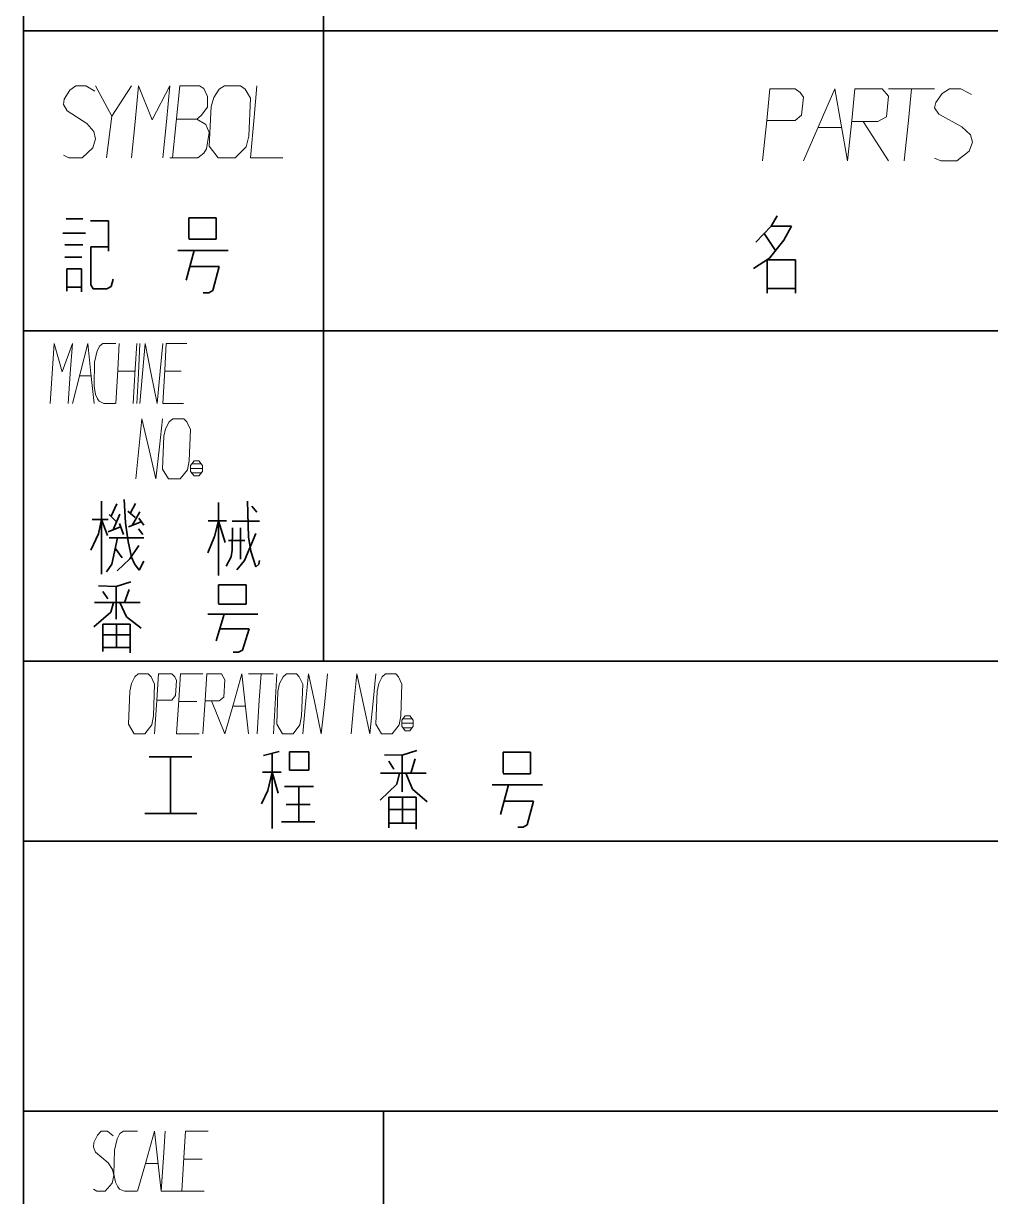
# Model space of a CAD drawing. Header units: millimetres. Extents: x 1333 to 104182, y -62926 to -5704.
# Drawn here: x 47763.51 to 47795.73, y -62780.4 to -62741.32 of the extents above; entities that cross this region are included whole.
import ezdxf

# ---------------------------------------------------------------- set-up
doc = ezdxf.new("R2010")
doc.units = ezdxf.units.MM
doc.header["$LTSCALE"] = 0.5
doc.layers.add('08', color=1, linetype='Continuous')

# ---------------------------------------------------------------- blocks, each defined once
blk = doc.blocks.new('D')
at = {"color": 7, "lineweight": 35, "ltscale": 0.25}
for p, q in [((54076.08, -14049.043), (54076.08, -14069.043)), ((54096.08, -14049.043), (54096.08, -14069.043))]:
    blk.add_line(p, q, dxfattribs=at)
at = {"color": 7, "lineweight": 35}
blk.add_line((54356.08, -14069.043), (54076.08, -14069.043), dxfattribs=at)
blk = doc.blocks.new('arwear')
at = {"layer": '08', "color": 3, "xscale": 0.5, "yscale": 0.5, "zscale": 0.5}
blk.add_blockref('D', (26347.04, -5592.506), dxfattribs=at)

msp = doc.modelspace()

# ---------------------------------------------------------------- linework, layer by layer
at = {"color": 7, "lineweight": 35}
for p, q in [((47903.514, -62741.561), (47763.514, -62741.561)), ((47903.514, -62741.561), (47763.514, -62741.561)), ((47903.514, -62741.561), (47763.514, -62741.561)), ((47903.514, -62751.561), (47763.514, -62751.561)), ((47763.514, -62751.561), (47763.514, -62876.705)), ((47903.514, -62751.561), (47763.514, -62751.561)), ((47903.514, -62751.561), (47763.514, -62751.561)), ((47903.514, -62751.561), (47763.514, -62751.561)), ((47888.514, -62762.561), (47763.514, -62762.561)), ((47763.514, -62768.561), (47803.514, -62768.561)), ((47888.514, -62777.561), (47763.514, -62777.561))]:
    msp.add_line(p, q, dxfattribs=at)
at = {"color": 7, "lineweight": 35, "ltscale": 0.25}
for p, q in [((47763.514, -62741.561), (47763.514, -62751.561)), ((47763.514, -62741.561), (47763.514, -62751.561)), ((47773.514, -62741.561), (47773.514, -62751.561)), ((47773.514, -62741.561), (47773.514, -62751.561))]:
    msp.add_line(p, q, dxfattribs=at)
at = {"color": 7, "lineweight": 35, "ltscale": 0.010047}
msp.add_line((47788.62, -62747.723), (47788.43, -62748.077), dxfattribs=at)
msp.add_line((47788.62, -62747.723), (47788.43, -62748.077), dxfattribs=at)
at = {"color": 7, "lineweight": 35, "ltscale": 0.014026}
msp.add_line((47764.932, -62747.833), (47765.493, -62747.833), dxfattribs=at)
msp.add_line((47764.932, -62747.833), (47765.493, -62747.833), dxfattribs=at)
at = {"color": 7, "lineweight": 35, "ltscale": 0.015002}
msp.add_line((47765.751, -62747.891), (47766.351, -62747.891), dxfattribs=at)
msp.add_line((47765.751, -62747.891), (47766.351, -62747.891), dxfattribs=at)
at = {"color": 7, "lineweight": 35, "ltscale": 0.025366}
msp.add_line((47766.351, -62747.891), (47766.351, -62748.906), dxfattribs=at)
msp.add_line((47766.351, -62747.891), (47766.351, -62748.906), dxfattribs=at)
at = {"color": 7, "lineweight": 35, "ltscale": 0.022888}
for p, q in [((47769.019, -62747.793), (47769.934, -62747.793)), ((47769.019, -62747.793), (47769.934, -62747.793)), ((47769.934, -62748.506), (47769.019, -62748.506)), ((47769.934, -62748.506), (47769.019, -62748.506)), ((47766.153, -62761.331), (47767.068, -62761.331)), ((47766.153, -62761.694), (47767.068, -62761.694)), ((47766.153, -62762.113), (47767.068, -62762.113))]:
    msp.add_line(p, q, dxfattribs=at)
at = {"color": 7, "lineweight": 35, "ltscale": 0.017297}
for p, q in [((47769.019, -62748.485), (47769.019, -62747.793)), ((47769.019, -62748.485), (47769.019, -62747.793)), ((47779.493, -62766.295), (47779.493, -62765.603))]:
    msp.add_line(p, q, dxfattribs=at)
at = {"color": 7, "lineweight": 35, "ltscale": 0.017825}
for p, q in [((47769.934, -62747.793), (47769.934, -62748.506)), ((47769.934, -62747.793), (47769.934, -62748.506)), ((47780.409, -62765.603), (47780.409, -62766.316))]:
    msp.add_line(p, q, dxfattribs=at)
at = {"color": 7, "lineweight": 35, "ltscale": 0.018417}
msp.add_line((47788.43, -62748.077), (47787.914, -62748.603), dxfattribs=at)
msp.add_line((47788.43, -62748.077), (47787.914, -62748.603), dxfattribs=at)
at = {"color": 7, "lineweight": 35, "ltscale": 0.016846}
msp.add_line((47788.43, -62748.077), (47789.104, -62748.077), dxfattribs=at)
msp.add_line((47788.43, -62748.077), (47789.104, -62748.077), dxfattribs=at)
at = {"color": 7, "lineweight": 35, "ltscale": 0.013334}
msp.add_line((47789.104, -62748.077), (47788.844, -62748.542), dxfattribs=at)
msp.add_line((47789.104, -62748.077), (47788.844, -62748.542), dxfattribs=at)
at = {"color": 7, "lineweight": 35, "ltscale": 0.018872}
msp.add_line((47764.828, -62748.311), (47765.583, -62748.311), dxfattribs=at)
msp.add_line((47764.828, -62748.311), (47765.583, -62748.311), dxfattribs=at)
at = {"color": 7, "lineweight": 35, "ltscale": 0.016928}
msp.add_line((47788.573, -62748.88), (47788.19, -62748.321), dxfattribs=at)
msp.add_line((47788.573, -62748.88), (47788.19, -62748.321), dxfattribs=at)
at = {"color": 7, "lineweight": 35, "ltscale": 0.014832}
for p, q in [((47764.893, -62748.699), (47765.487, -62748.699)), ((47764.893, -62748.699), (47765.487, -62748.699)), ((47766.015, -62758.326), (47765.764, -62758.863))]:
    msp.add_line(p, q, dxfattribs=at)
at = {"color": 7, "lineweight": 35, "ltscale": 0.031506}
msp.add_line((47765.757, -62748.764), (47765.757, -62750.024), dxfattribs=at)
msp.add_line((47765.757, -62748.764), (47765.757, -62750.024), dxfattribs=at)
at = {"color": 7, "lineweight": 35, "ltscale": 0.014844}
msp.add_line((47766.351, -62748.764), (47765.757, -62748.764), dxfattribs=at)
msp.add_line((47766.351, -62748.764), (47765.757, -62748.764), dxfattribs=at)
at = {"color": 7, "lineweight": 35, "ltscale": 0.041736}
for p, q in [((47768.659, -62748.88), (47770.329, -62748.88)), ((47768.659, -62748.88), (47770.329, -62748.88)), ((47769.655, -62761.002), (47771.324, -62761.002))]:
    msp.add_line(p, q, dxfattribs=at)
at = {"color": 7, "lineweight": 35, "ltscale": 0.025634}
for p, q in [((47769.202, -62748.88), (47768.936, -62749.871)), ((47769.202, -62748.88), (47768.936, -62749.871)), ((47779.677, -62766.69), (47779.411, -62767.68))]:
    msp.add_line(p, q, dxfattribs=at)
at = {"color": 7, "lineweight": 35, "ltscale": 0.018948}
msp.add_line((47788.844, -62748.542), (47788.369, -62749.134), dxfattribs=at)
msp.add_line((47788.844, -62748.542), (47788.369, -62749.134), dxfattribs=at)
at = {"color": 7, "lineweight": 35, "ltscale": 0.014185}
msp.add_line((47764.893, -62749.1), (47765.461, -62749.1), dxfattribs=at)
msp.add_line((47764.893, -62749.1), (47765.461, -62749.1), dxfattribs=at)
at = {"color": 7, "lineweight": 35, "ltscale": 0.015788}
msp.add_line((47788.369, -62749.134), (47787.84, -62749.478), dxfattribs=at)
msp.add_line((47788.369, -62749.134), (47787.84, -62749.478), dxfattribs=at)
at = {"color": 7, "lineweight": 35, "ltscale": 0.027603}
msp.add_line((47788.291, -62750.302), (47788.291, -62749.198), dxfattribs=at)
msp.add_line((47788.291, -62750.302), (47788.291, -62749.198), dxfattribs=at)
at = {"color": 7, "lineweight": 35, "ltscale": 0.023572}
for p, q in [((47788.291, -62749.198), (47789.234, -62749.198)), ((47788.291, -62749.198), (47789.234, -62749.198)), ((47788.291, -62750.149), (47789.234, -62750.149)), ((47788.291, -62750.149), (47789.234, -62750.149))]:
    msp.add_line(p, q, dxfattribs=at)
at = {"color": 7, "lineweight": 35, "ltscale": 0.027719}
msp.add_line((47789.234, -62749.198), (47789.234, -62750.307), dxfattribs=at)
msp.add_line((47789.234, -62749.198), (47789.234, -62750.307), dxfattribs=at)
at = {"color": 7, "lineweight": 35, "ltscale": 0.018579}
msp.add_line((47764.964, -62750.237), (47764.964, -62749.494), dxfattribs=at)
msp.add_line((47764.964, -62750.237), (47764.964, -62749.494), dxfattribs=at)
at = {"color": 7, "lineweight": 35, "ltscale": 0.012085}
for p, q in [((47764.964, -62749.494), (47765.448, -62749.494)), ((47764.964, -62749.494), (47765.448, -62749.494)), ((47764.964, -62750.108), (47765.448, -62750.108)), ((47764.964, -62750.108), (47765.448, -62750.108))]:
    msp.add_line(p, q, dxfattribs=at)
at = {"color": 7, "lineweight": 35, "ltscale": 0.019064}
msp.add_line((47765.448, -62749.494), (47765.448, -62750.257), dxfattribs=at)
msp.add_line((47765.448, -62749.494), (47765.448, -62750.257), dxfattribs=at)
at = {"color": 7, "lineweight": 35, "ltscale": 0.024365}
msp.add_line((47769.058, -62749.416), (47770.033, -62749.416), dxfattribs=at)
msp.add_line((47769.058, -62749.416), (47770.033, -62749.416), dxfattribs=at)
at = {"color": 7, "lineweight": 35, "ltscale": 0.020594}
for p, q in [((47770.033, -62749.416), (47769.82, -62750.212)), ((47770.033, -62749.416), (47769.82, -62750.212)), ((47780.508, -62767.226), (47780.295, -62768.021))]:
    msp.add_line(p, q, dxfattribs=at)
at = {"color": 7, "lineweight": 35, "ltscale": 0.004025}
msp.add_line((47765.757, -62750.024), (47765.838, -62750.164), dxfattribs=at)
msp.add_line((47765.757, -62750.024), (47765.838, -62750.164), dxfattribs=at)
at = {"color": 7, "lineweight": 35, "ltscale": 0.006183}
msp.add_line((47766.434, -62750.082), (47766.498, -62749.843), dxfattribs=at)
msp.add_line((47766.434, -62750.082), (47766.498, -62749.843), dxfattribs=at)
at = {"color": 7, "lineweight": 35, "ltscale": 0.011377}
msp.add_line((47765.838, -62750.164), (47766.293, -62750.164), dxfattribs=at)
msp.add_line((47765.838, -62750.164), (47766.293, -62750.164), dxfattribs=at)
at = {"color": 7, "lineweight": 35, "ltscale": 0.004087}
msp.add_line((47766.293, -62750.164), (47766.434, -62750.082), dxfattribs=at)
msp.add_line((47766.293, -62750.164), (47766.434, -62750.082), dxfattribs=at)
at = {"color": 7, "lineweight": 35, "ltscale": 0.004529}
for p, q in [((47769.686, -62750.289), (47769.505, -62750.289)), ((47769.686, -62750.289), (47769.505, -62750.289)), ((47770.681, -62762.269), (47770.5, -62762.269)), ((47780.161, -62768.099), (47779.98, -62768.099))]:
    msp.add_line(p, q, dxfattribs=at)
at = {"color": 7, "lineweight": 35, "ltscale": 0.003862}
for p, q in [((47769.82, -62750.212), (47769.686, -62750.289)), ((47769.82, -62750.212), (47769.686, -62750.289)), ((47780.295, -62768.021), (47780.161, -62768.099))]:
    msp.add_line(p, q, dxfattribs=at)
at = {"color": 7, "lineweight": 35, "ltscale": 0.275}
msp.add_line((47773.514, -62762.561), (47773.514, -62751.561), dxfattribs=at)
at = {"color": 7, "lineweight": 35, "ltscale": 0.060724}
msp.add_line((47766.116, -62757.238), (47766.116, -62759.667), dxfattribs=at)
at = {"color": 7, "lineweight": 35, "ltscale": 0.011365}
msp.add_line((47766.629, -62757.326), (47766.437, -62757.738), dxfattribs=at)
at = {"color": 7, "lineweight": 35, "ltscale": 0.019506}
msp.add_line((47766.871, -62757.182), (47766.917, -62757.961), dxfattribs=at)
at = {"color": 7, "lineweight": 35, "ltscale": 0.008806}
msp.add_line((47767.246, -62757.309), (47767.077, -62757.619), dxfattribs=at)
at = {"color": 7, "lineweight": 35, "ltscale": 0.060892}
msp.add_line((47770.01, -62757.278), (47770.01, -62759.714), dxfattribs=at)
at = {"color": 7, "lineweight": 35, "ltscale": 0.029794}
msp.add_line((47770.974, -62757.233), (47771.015, -62758.424), dxfattribs=at)
at = {"color": 7, "lineweight": 35, "ltscale": 0.006582}
msp.add_line((47771.125, -62757.401), (47771.294, -62757.603), dxfattribs=at)
at = {"color": 7, "lineweight": 35, "ltscale": 0.013098}
msp.add_line((47765.807, -62757.847), (47766.331, -62757.847), dxfattribs=at)
at = {"color": 7, "lineweight": 35, "ltscale": 0.012242}
msp.add_line((47766.116, -62757.847), (47766.015, -62758.326), dxfattribs=at)
at = {"color": 7, "lineweight": 35, "ltscale": 0.014135}
msp.add_line((47766.116, -62757.847), (47766.31, -62758.378), dxfattribs=at)
at = {"color": 7, "lineweight": 35, "ltscale": 0.008654}
msp.add_line((47766.373, -62757.676), (47766.616, -62757.923), dxfattribs=at)
at = {"color": 7, "lineweight": 35, "ltscale": 0.014615}
msp.add_line((47766.721, -62757.672), (47766.496, -62758.212), dxfattribs=at)
at = {"color": 7, "lineweight": 35, "ltscale": 0.008235}
msp.add_line((47766.99, -62757.565), (47767.237, -62757.783), dxfattribs=at)
at = {"color": 7, "lineweight": 35, "ltscale": 0.013193}
msp.add_line((47767.392, -62757.586), (47767.136, -62758.047), dxfattribs=at)
at = {"color": 7, "lineweight": 35, "ltscale": 0.007169}
msp.add_line((47767.36, -62757.8), (47767.525, -62758.035), dxfattribs=at)
at = {"color": 7, "lineweight": 35, "ltscale": 0.01554}
msp.add_line((47769.663, -62757.888), (47770.284, -62757.888), dxfattribs=at)
at = {"color": 7, "lineweight": 35, "ltscale": 0.013495}
msp.add_line((47770.01, -62757.888), (47769.878, -62758.411), dxfattribs=at)
at = {"color": 7, "lineweight": 35, "ltscale": 0.018979}
msp.add_line((47770.01, -62757.888), (47770.234, -62758.613), dxfattribs=at)
at = {"color": 7, "lineweight": 35, "ltscale": 0.011112}
msp.add_line((47766.332, -62758.261), (47766.743, -62758.092), dxfattribs=at)
at = {"color": 7, "lineweight": 35, "ltscale": 0.009807}
msp.add_line((47766.716, -62757.977), (47766.844, -62758.348), dxfattribs=at)
at = {"color": 7, "lineweight": 35, "ltscale": 0.015709}
msp.add_line((47766.917, -62757.961), (47767.004, -62758.583), dxfattribs=at)
at = {"color": 7, "lineweight": 35, "ltscale": 0.011429}
msp.add_line((47767.013, -62758.092), (47767.438, -62757.923), dxfattribs=at)
at = {"color": 7, "lineweight": 35, "ltscale": 0.005982}
msp.add_line((47767.347, -62758.158), (47767.493, -62758.348), dxfattribs=at)
at = {"color": 7, "lineweight": 35, "ltscale": 0.022961}
msp.add_line((47770.463, -62757.904), (47771.381, -62757.904), dxfattribs=at)
at = {"color": 7, "lineweight": 35, "ltscale": 0.018443}
msp.add_line((47770.476, -62758.127), (47770.467, -62758.865), dxfattribs=at)
at = {"color": 7, "lineweight": 35, "ltscale": 0.026068}
msp.add_line((47770.742, -62758.123), (47770.742, -62759.165), dxfattribs=at)
at = {"color": 7, "lineweight": 35, "ltscale": 0.028906}
msp.add_line((47766.368, -62758.455), (47767.525, -62758.455), dxfattribs=at)
at = {"color": 7, "lineweight": 35, "ltscale": 0.022542}
msp.add_line((47766.643, -62758.455), (47766.455, -62759.337), dxfattribs=at)
at = {"color": 7, "lineweight": 35, "ltscale": 0.013168}
msp.add_line((47767.004, -62758.583), (47767.114, -62759.098), dxfattribs=at)
at = {"color": 7, "lineweight": 35, "ltscale": 0.014807}
msp.add_line((47769.878, -62758.411), (47769.654, -62758.959), dxfattribs=at)
at = {"color": 7, "lineweight": 35, "ltscale": 0.013708}
msp.add_line((47770.344, -62758.547), (47770.892, -62758.547), dxfattribs=at)
at = {"color": 7, "lineweight": 35, "ltscale": 0.024334}
msp.add_line((47771.258, -62758.312), (47770.883, -62759.211), dxfattribs=at)
at = {"color": 7, "lineweight": 35, "ltscale": 0.012072}
msp.add_line((47771.015, -62758.424), (47771.084, -62758.902), dxfattribs=at)
at = {"color": 7, "lineweight": 35, "ltscale": 0.009936}
msp.add_line((47766.57, -62758.801), (47766.803, -62759.123), dxfattribs=at)
at = {"color": 7, "lineweight": 35, "ltscale": 0.013505}
msp.add_line((47767.36, -62758.711), (47767.054, -62759.156), dxfattribs=at)
at = {"color": 7, "lineweight": 35, "ltscale": 0.005843}
msp.add_line((47770.467, -62758.865), (47770.43, -62759.095), dxfattribs=at)
at = {"color": 7, "lineweight": 35, "ltscale": 0.013786}
msp.add_line((47771.084, -62758.902), (47771.258, -62759.425), dxfattribs=at)
at = {"color": 7, "lineweight": 35, "ltscale": 0.007633}
msp.add_line((47766.455, -62759.337), (47766.282, -62759.588), dxfattribs=at)
at = {"color": 7, "lineweight": 35, "ltscale": 0.014353}
msp.add_line((47767.054, -62759.156), (47766.638, -62759.551), dxfattribs=at)
at = {"color": 7, "lineweight": 35, "ltscale": 0.006149}
msp.add_line((47767.114, -62759.098), (47767.209, -62759.325), dxfattribs=at)
at = {"color": 7, "lineweight": 35, "ltscale": 0.00645}
msp.add_line((47767.209, -62759.325), (47767.365, -62759.531), dxfattribs=at)
at = {"color": 7, "lineweight": 35, "ltscale": 0.008462}
msp.add_line((47767.365, -62759.531), (47767.52, -62759.23), dxfattribs=at)
at = {"color": 7, "lineweight": 35, "ltscale": 0.008715}
msp.add_line((47770.43, -62759.095), (47770.262, -62759.4), dxfattribs=at)
at = {"color": 7, "lineweight": 35, "ltscale": 0.010031}
msp.add_line((47770.883, -62759.211), (47770.627, -62759.52), dxfattribs=at)
at = {"color": 7, "lineweight": 35, "ltscale": 0.003454}
msp.add_line((47771.258, -62759.425), (47771.358, -62759.33), dxfattribs=at)
at = {"color": 7, "lineweight": 35, "ltscale": 0.003042}
msp.add_line((47771.358, -62759.33), (47771.381, -62759.211), dxfattribs=at)
at = {"color": 7, "lineweight": 35, "ltscale": 0.014798}
msp.add_line((47766.603, -62760.073), (47766.012, -62760.061), dxfattribs=at)
at = {"color": 7, "lineweight": 35, "ltscale": 0.012683}
msp.add_line((47767.089, -62759.927), (47766.603, -62760.073), dxfattribs=at)
at = {"color": 7, "lineweight": 35, "ltscale": 0.027322}
msp.add_line((47766.603, -62760.073), (47766.603, -62761.166), dxfattribs=at)
at = {"color": 7, "lineweight": 35, "ltscale": 0.011416}
msp.add_line((47767.033, -62760.181), (47766.885, -62760.613), dxfattribs=at)
at = {"color": 7, "lineweight": 35, "ltscale": 0.015567}
msp.add_line((47770.014, -62760.646), (47770.014, -62760.023), dxfattribs=at)
at = {"color": 7, "lineweight": 35, "ltscale": 0.0229}
for p, q in [((47770.014, -62760.023), (47770.93, -62760.023)), ((47770.93, -62760.665), (47770.014, -62760.665)), ((47779.493, -62765.603), (47780.409, -62765.603)), ((47780.409, -62766.316), (47779.493, -62766.316)), ((47775.682, -62767.101), (47776.598, -62767.101)), ((47775.682, -62767.503), (47776.598, -62767.503)), ((47775.682, -62767.969), (47776.598, -62767.969))]:
    msp.add_line(p, q, dxfattribs=at)
at = {"color": 7, "lineweight": 35, "ltscale": 0.016043}
msp.add_line((47770.93, -62760.023), (47770.93, -62760.665), dxfattribs=at)
at = {"color": 7, "lineweight": 35, "ltscale": 0.03822}
msp.add_line((47765.878, -62760.613), (47767.407, -62760.613), dxfattribs=at)
at = {"color": 7, "lineweight": 35, "ltscale": 0.007403}
msp.add_line((47766.159, -62760.245), (47766.322, -62760.493), dxfattribs=at)
at = {"color": 7, "lineweight": 35, "ltscale": 0.008421}
msp.add_line((47766.512, -62760.613), (47766.42, -62760.938), dxfattribs=at)
at = {"color": 7, "lineweight": 35, "ltscale": 0.012965}
msp.add_line((47766.723, -62760.613), (47766.942, -62761.084), dxfattribs=at)
at = {"color": 7, "lineweight": 35, "ltscale": 0.018423}
msp.add_line((47766.42, -62760.938), (47765.864, -62761.42), dxfattribs=at)
at = {"color": 7, "lineweight": 35, "ltscale": 0.023249}
msp.add_line((47770.197, -62761.002), (47769.932, -62761.893), dxfattribs=at)
at = {"color": 7, "lineweight": 35, "ltscale": 0.022873}
msp.add_line((47766.153, -62762.246), (47766.153, -62761.331), dxfattribs=at)
at = {"color": 7, "lineweight": 35, "ltscale": 0.019537}
msp.add_line((47766.611, -62761.331), (47766.611, -62762.113), dxfattribs=at)
at = {"color": 7, "lineweight": 35, "ltscale": 0.015574}
msp.add_line((47766.942, -62761.084), (47767.434, -62761.465), dxfattribs=at)
at = {"color": 7, "lineweight": 35, "ltscale": 0.023828}
msp.add_line((47767.068, -62761.331), (47767.068, -62762.285), dxfattribs=at)
at = {"color": 7, "lineweight": 35, "ltscale": 0.024377}
for p, q in [((47770.054, -62761.484), (47771.029, -62761.484)), ((47772.207, -62766.743), (47773.182, -62766.743)), ((47779.533, -62767.226), (47780.508, -62767.226))]:
    msp.add_line(p, q, dxfattribs=at)
at = {"color": 7, "lineweight": 35, "ltscale": 0.01868}
msp.add_line((47771.029, -62761.484), (47770.815, -62762.2), dxfattribs=at)
at = {"color": 7, "lineweight": 35, "ltscale": 0.00377}
msp.add_line((47770.815, -62762.2), (47770.681, -62762.269), dxfattribs=at)
at = {"color": 7, "lineweight": 35, "ltscale": 0.013541}
msp.add_line((47772.037, -62765.577), (47771.514, -62765.714), dxfattribs=at)
at = {"color": 7, "lineweight": 35, "ltscale": 0.062445}
msp.add_line((47771.804, -62765.638), (47771.804, -62768.136), dxfattribs=at)
at = {"color": 7, "lineweight": 35, "ltscale": 0.015881}
for p, q in [((47772.382, -62765.586), (47773.017, -62765.586)), ((47773.017, -62766.202), (47772.382, -62766.202))]:
    msp.add_line(p, q, dxfattribs=at)
at = {"color": 7, "lineweight": 35, "ltscale": 0.015408}
for p, q in [((47772.382, -62766.202), (47772.382, -62765.586)), ((47773.017, -62765.586), (47773.017, -62766.202))]:
    msp.add_line(p, q, dxfattribs=at)
at = {"color": 7, "lineweight": 35, "ltscale": 0.014799}
msp.add_line((47776.133, -62765.703), (47775.541, -62765.689), dxfattribs=at)
at = {"color": 7, "lineweight": 35, "ltscale": 0.012807}
msp.add_line((47776.619, -62765.541), (47776.133, -62765.703), dxfattribs=at)
at = {"color": 7, "lineweight": 35, "ltscale": 0.030356}
msp.add_line((47776.133, -62765.703), (47776.133, -62766.917), dxfattribs=at)
at = {"color": 7, "lineweight": 35, "ltscale": 0.035352}
msp.add_line((47767.707, -62765.753), (47769.121, -62765.753), dxfattribs=at)
at = {"color": 7, "lineweight": 35, "ltscale": 0.047241}
msp.add_line((47768.418, -62765.753), (47768.418, -62767.643), dxfattribs=at)
at = {"color": 7, "lineweight": 35, "ltscale": 0.007986}
msp.add_line((47775.689, -62765.894), (47775.851, -62766.169), dxfattribs=at)
at = {"color": 7, "lineweight": 35, "ltscale": 0.012557}
msp.add_line((47776.563, -62765.823), (47776.415, -62766.303), dxfattribs=at)
at = {"color": 7, "lineweight": 35, "ltscale": 0.015503}
msp.add_line((47771.482, -62766.262), (47772.102, -62766.262), dxfattribs=at)
at = {"color": 7, "lineweight": 35, "ltscale": 0.015863}
msp.add_line((47771.804, -62766.262), (47771.652, -62766.878), dxfattribs=at)
at = {"color": 7, "lineweight": 35, "ltscale": 0.01831}
msp.add_line((47771.804, -62766.262), (47771.997, -62766.969), dxfattribs=at)
at = {"color": 7, "lineweight": 35, "ltscale": 0.038208}
msp.add_line((47775.408, -62766.303), (47776.936, -62766.303), dxfattribs=at)
at = {"color": 7, "lineweight": 35, "ltscale": 0.009288}
msp.add_line((47776.041, -62766.303), (47775.95, -62766.663), dxfattribs=at)
at = {"color": 7, "lineweight": 35, "ltscale": 0.014155}
msp.add_line((47776.253, -62766.303), (47776.471, -62766.826), dxfattribs=at)
at = {"color": 7, "lineweight": 35, "ltscale": 0.012209}
msp.add_line((47771.652, -62766.878), (47771.442, -62767.319), dxfattribs=at)
at = {"color": 7, "lineweight": 35, "ltscale": 0.029434}
msp.add_line((47772.687, -62766.743), (47772.687, -62767.921), dxfattribs=at)
at = {"color": 7, "lineweight": 35, "ltscale": 0.019327}
msp.add_line((47775.95, -62766.663), (47775.393, -62767.2), dxfattribs=at)
at = {"color": 7, "lineweight": 35, "ltscale": 0.016253}
msp.add_line((47776.471, -62766.826), (47776.964, -62767.249), dxfattribs=at)
at = {"color": 7, "lineweight": 35, "ltscale": 0.041748}
msp.add_line((47779.134, -62766.69), (47780.804, -62766.69), dxfattribs=at)
at = {"color": 7, "lineweight": 35, "ltscale": 0.025415}
msp.add_line((47775.682, -62768.118), (47775.682, -62767.101), dxfattribs=at)
at = {"color": 7, "lineweight": 35, "ltscale": 0.021707}
msp.add_line((47776.14, -62767.101), (47776.14, -62767.969), dxfattribs=at)
at = {"color": 7, "lineweight": 35, "ltscale": 0.026474}
msp.add_line((47776.598, -62767.101), (47776.598, -62768.16), dxfattribs=at)
at = {"color": 7, "lineweight": 35, "ltscale": 0.043286}
msp.add_line((47767.561, -62767.643), (47769.292, -62767.643), dxfattribs=at)
at = {"color": 7, "lineweight": 35, "ltscale": 0.019995}
msp.add_line((47772.262, -62767.339), (47773.062, -62767.339), dxfattribs=at)
at = {"color": 7, "lineweight": 35, "ltscale": 0.027747}
msp.add_line((47772.112, -62767.921), (47773.222, -62767.921), dxfattribs=at)
at = {"color": 7, "lineweight": 35, "ltscale": 0.15}
msp.add_line((47775.514, -62777.561), (47775.514, -62783.561), dxfattribs=at)
at = {"color": 7, "lineweight": 13}
for points in [[(47764.845, -62745.702), (47765.024, -62745.792), (47765.472, -62745.792), (47765.829, -62745.462), (47765.919, -62745.162), (47765.859, -62744.922), (47765.621, -62744.652), (47764.965, -62744.232), (47764.845, -62744.022), (47764.875, -62743.842), (47765.054, -62743.542), (47765.263, -62743.392), (47765.591, -62743.392), (47765.889, -62743.572)], [(47764.845, -62745.702), (47765.024, -62745.792), (47765.472, -62745.792), (47765.829, -62745.462), (47765.919, -62745.162), (47765.859, -62744.922), (47765.621, -62744.652), (47764.965, -62744.232), (47764.845, -62744.022), (47764.875, -62743.842), (47765.054, -62743.542), (47765.263, -62743.392), (47765.591, -62743.392), (47765.889, -62743.572)], [(47765.919, -62743.392), (47766.456, -62744.412), (47766.277, -62745.792)], [(47765.919, -62743.392), (47766.456, -62744.412), (47766.277, -62745.792)], [(47766.456, -62744.412), (47767.112, -62743.392)], [(47766.456, -62744.412), (47767.112, -62743.392)], [(47767.112, -62745.792), (47767.231, -62744.592), (47767.35, -62743.392), (47767.798, -62744.532), (47768.394, -62743.392), (47768.275, -62744.592), (47768.155, -62745.792)], [(47767.112, -62745.792), (47767.231, -62744.592), (47767.35, -62743.392), (47767.798, -62744.532), (47768.394, -62743.392), (47768.275, -62744.592), (47768.155, -62745.792)], [(47768.394, -62745.792), (47769.318, -62745.792), (47769.527, -62745.642), (47769.617, -62745.492), (47769.706, -62744.952), (47769.587, -62744.682), (47769.289, -62744.502), (47769.438, -62744.382), (47769.646, -62744.112), (47769.646, -62743.752), (47769.527, -62743.482), (47769.378, -62743.392), (47768.722, -62743.392), (47768.603, -62744.592), (47768.483, -62745.792)], [(47768.394, -62745.792), (47769.318, -62745.792), (47769.527, -62745.642), (47769.617, -62745.492), (47769.706, -62744.952), (47769.587, -62744.682), (47769.289, -62744.502), (47769.438, -62744.382), (47769.646, -62744.112), (47769.646, -62743.752), (47769.527, -62743.482), (47769.378, -62743.392), (47768.722, -62743.392), (47768.603, -62744.592), (47768.483, -62745.792)], [(47772.151, -62745.792), (47771.078, -62745.792), (47771.197, -62744.442), (47771.286, -62743.392)], [(47772.151, -62745.792), (47771.078, -62745.792), (47771.197, -62744.442), (47771.286, -62743.392)], [(47788.135, -62745.9), (47788.275, -62744.55), (47788.38, -62743.5), (47789.22, -62743.5), (47789.395, -62743.62), (47789.5, -62743.77), (47789.43, -62744.37), (47789.22, -62744.55), (47788.275, -62744.55)], [(47788.135, -62745.9), (47788.275, -62744.55), (47788.38, -62743.5), (47789.22, -62743.5), (47789.395, -62743.62), (47789.5, -62743.77), (47789.43, -62744.37), (47789.22, -62744.55), (47788.275, -62744.55)], [(47789.5, -62745.9), (47790.024, -62744.7), (47790.549, -62743.5), (47790.759, -62744.7), (47790.969, -62745.9)], [(47789.5, -62745.9), (47790.024, -62744.7), (47790.549, -62743.5), (47790.759, -62744.7), (47790.969, -62745.9)], [(47790.969, -62745.9), (47791.109, -62744.55), (47791.214, -62743.5), (47792.123, -62743.5), (47792.333, -62743.74), (47792.263, -62744.43), (47791.983, -62744.58), (47791.109, -62744.58)], [(47790.969, -62745.9), (47791.109, -62744.55), (47791.214, -62743.5), (47792.123, -62743.5), (47792.333, -62743.74), (47792.263, -62744.43), (47791.983, -62744.58), (47791.109, -62744.58)], [(47792.333, -62743.5), (47793.872, -62743.5)], [(47792.333, -62743.5), (47793.872, -62743.5)], [(47792.858, -62745.9), (47792.998, -62744.55), (47793.102, -62743.5)], [(47792.858, -62745.9), (47792.998, -62744.55), (47793.102, -62743.5)], [(47793.872, -62745.81), (47794.082, -62745.9), (47794.607, -62745.9), (47795.026, -62745.57), (47795.131, -62745.27), (47795.061, -62745.03), (47794.782, -62744.76), (47794.012, -62744.34), (47793.872, -62744.13), (47793.907, -62743.95), (47794.117, -62743.65), (47794.362, -62743.5), (47794.747, -62743.5), (47795.096, -62743.68)], [(47793.872, -62745.81), (47794.082, -62745.9), (47794.607, -62745.9), (47795.026, -62745.57), (47795.131, -62745.27), (47795.061, -62745.03), (47794.782, -62744.76), (47794.012, -62744.34), (47793.872, -62744.13), (47793.907, -62743.95), (47794.117, -62743.65), (47794.362, -62743.5), (47794.747, -62743.5), (47795.096, -62743.68)], [(47769.289, -62744.502), (47768.603, -62744.502)], [(47769.289, -62744.502), (47768.603, -62744.502)], [(47791.493, -62744.58), (47792.333, -62745.9)], [(47791.493, -62744.58), (47792.333, -62745.9)], [(47789.989, -62744.79), (47790.759, -62744.79)], [(47789.989, -62744.79), (47790.759, -62744.79)], [(47764.403, -62753.98), (47764.472, -62752.98), (47764.54, -62751.98), (47764.799, -62752.93), (47765.143, -62751.98), (47765.074, -62752.98), (47765.005, -62753.98)], [(47765.143, -62753.98), (47765.401, -62752.98), (47765.659, -62751.98), (47765.762, -62752.98), (47765.865, -62753.98)], [(47766.57, -62753.98), (47766.192, -62753.98), (47766.037, -62753.905), (47765.985, -62753.83), (47765.917, -62753.68), (47765.865, -62753.405), (47765.882, -62752.605), (47765.968, -62752.23), (47766.054, -62752.055), (47766.157, -62751.98), (47766.587, -62751.98)], [(47766.587, -62753.98), (47766.656, -62752.855), (47766.708, -62751.98)], [(47767.292, -62751.98), (47767.241, -62752.83), (47767.172, -62753.98)], [(47767.292, -62753.98), (47767.344, -62752.98), (47767.396, -62751.98)], [(47767.396, -62753.98), (47767.482, -62752.98), (47767.568, -62751.98), (47767.774, -62753.005), (47767.963, -62753.98), (47768.066, -62752.905), (47768.152, -62751.98)], [(47768.841, -62753.98), (47768.152, -62753.98), (47768.221, -62752.855), (47768.273, -62751.98), (47768.961, -62751.98)], [(47765.383, -62753.055), (47765.762, -62753.055)], [(47766.656, -62752.905), (47767.241, -62752.905)], [(47768.221, -62752.905), (47768.772, -62752.905)], [(47767.255, -62756.495), (47767.356, -62755.495), (47767.457, -62754.495), (47767.7, -62755.52), (47767.923, -62756.495), (47768.044, -62755.42), (47768.146, -62754.495)], [(47769.482, -62756.145), (47769.077, -62756.145)], [(47769.118, -62755.995), (47769.442, -62755.995)], [(47769.118, -62756.295), (47769.442, -62756.295)], [(47767.88, -62764.987), (47767.955, -62763.862), (47768.011, -62762.987), (47768.462, -62762.987), (47768.556, -62763.087), (47768.612, -62763.212), (47768.575, -62763.712), (47768.462, -62763.862), (47767.955, -62763.862)], [(47769.363, -62764.987), (47768.612, -62764.987), (47768.687, -62763.862), (47768.744, -62762.987), (47769.495, -62762.987)], [(47769.495, -62764.987), (47769.57, -62763.862), (47769.626, -62762.987), (47770.114, -62762.987), (47770.227, -62763.187), (47770.189, -62763.762), (47770.039, -62763.887), (47769.57, -62763.887)], [(47770.227, -62764.987), (47770.509, -62763.987), (47770.79, -62762.987), (47770.903, -62763.987), (47771.016, -62764.987)], [(47771.016, -62762.987), (47771.842, -62762.987)], [(47771.297, -62764.987), (47771.372, -62763.862), (47771.429, -62762.987)], [(47771.842, -62764.987), (47771.898, -62763.987), (47771.954, -62762.987)], [(47772.818, -62764.987), (47772.912, -62763.987), (47773.006, -62762.987), (47773.231, -62764.012), (47773.437, -62764.987), (47773.55, -62763.912), (47773.644, -62762.987)], [(47774.433, -62764.987), (47774.526, -62763.987), (47774.62, -62762.987), (47774.846, -62764.012), (47775.052, -62764.987), (47775.165, -62763.912), (47775.259, -62762.987)], [(47768.687, -62763.912), (47769.288, -62763.912)], [(47769.776, -62763.887), (47770.227, -62764.987)], [(47770.49, -62764.062), (47770.903, -62764.062)], [(47776.16, -62764.487), (47776.46, -62764.487)], [(47776.498, -62764.637), (47776.122, -62764.637)], [(47776.16, -62764.787), (47776.46, -62764.787)], [(47765.844, -62780.155), (47765.957, -62780.23), (47766.24, -62780.23), (47766.466, -62779.955), (47766.523, -62779.705), (47766.485, -62779.505), (47766.334, -62779.28), (47765.919, -62778.93), (47765.844, -62778.755), (47765.863, -62778.605), (47765.976, -62778.355), (47766.108, -62778.23), (47766.315, -62778.23), (47766.504, -62778.38)], [(47767.296, -62780.23), (47766.881, -62780.23), (47766.711, -62780.155), (47766.655, -62780.08), (47766.579, -62779.93), (47766.523, -62779.655), (47766.542, -62778.855), (47766.636, -62778.48), (47766.73, -62778.305), (47766.843, -62778.23), (47767.314, -62778.23)], [(47767.314, -62780.23), (47767.597, -62779.23), (47767.88, -62778.23), (47767.993, -62779.23), (47768.106, -62780.23)], [(47768.785, -62780.23), (47768.106, -62780.23), (47768.181, -62779.105), (47768.238, -62778.23)], [(47769.539, -62780.23), (47768.785, -62780.23), (47768.86, -62779.105), (47768.917, -62778.23), (47769.671, -62778.23)], [(47767.578, -62779.305), (47767.993, -62779.305)], [(47768.86, -62779.155), (47769.463, -62779.155)]]:
    msp.add_lwpolyline(points, dxfattribs=at)
for points in [[(47770.571, -62745.792), (47770.929, -62745.432), (47771.018, -62745.072), (47771.078, -62743.812), (47770.899, -62743.512), (47770.75, -62743.392), (47770.213, -62743.392), (47770.034, -62743.512), (47769.855, -62743.782), (47769.766, -62744.082), (47769.706, -62745.402), (47770.004, -62745.792)], [(47770.571, -62745.792), (47770.929, -62745.432), (47771.018, -62745.072), (47771.078, -62743.812), (47770.899, -62743.512), (47770.75, -62743.392), (47770.213, -62743.392), (47770.034, -62743.512), (47769.855, -62743.782), (47769.766, -62744.082), (47769.706, -62745.402), (47770.004, -62745.792)], [(47768.733, -62756.495), (47768.976, -62756.195), (47769.037, -62755.895), (47769.077, -62754.845), (47768.956, -62754.595), (47768.854, -62754.495), (47768.49, -62754.495), (47768.368, -62754.595), (47768.247, -62754.82), (47768.186, -62755.07), (47768.146, -62756.17), (47768.348, -62756.495)], [(47769.199, -62756.395), (47769.361, -62756.395), (47769.482, -62756.245), (47769.482, -62756.045), (47769.361, -62755.895), (47769.199, -62755.895), (47769.077, -62756.045), (47769.077, -62756.245)], [(47767.561, -62764.987), (47767.786, -62764.687), (47767.843, -62764.387), (47767.88, -62763.337), (47767.767, -62763.087), (47767.674, -62762.987), (47767.336, -62762.987), (47767.223, -62763.087), (47767.11, -62763.312), (47767.054, -62763.562), (47767.016, -62764.662), (47767.204, -62764.987)], [(47772.499, -62764.987), (47772.724, -62764.687), (47772.78, -62764.387), (47772.818, -62763.337), (47772.705, -62763.087), (47772.611, -62762.987), (47772.273, -62762.987), (47772.161, -62763.087), (47772.048, -62763.312), (47771.992, -62763.562), (47771.954, -62764.662), (47772.142, -62764.987)], [(47775.803, -62764.987), (47776.028, -62764.687), (47776.085, -62764.387), (47776.122, -62763.337), (47776.01, -62763.087), (47775.916, -62762.987), (47775.578, -62762.987), (47775.465, -62763.087), (47775.353, -62763.312), (47775.296, -62763.562), (47775.259, -62764.662), (47775.446, -62764.987)], [(47776.235, -62764.887), (47776.385, -62764.887), (47776.498, -62764.737), (47776.498, -62764.537), (47776.385, -62764.387), (47776.235, -62764.387), (47776.122, -62764.537), (47776.122, -62764.737)]]:
    msp.add_lwpolyline(points, close=True, dxfattribs=at)

# ---------------------------------------------------------------- block references
at = {"layer": '08', "color": 3}
msp.add_blockref('arwear', (-5621.566, -50114.533), dxfattribs=at)

doc.saveas('drawing.dxf')
